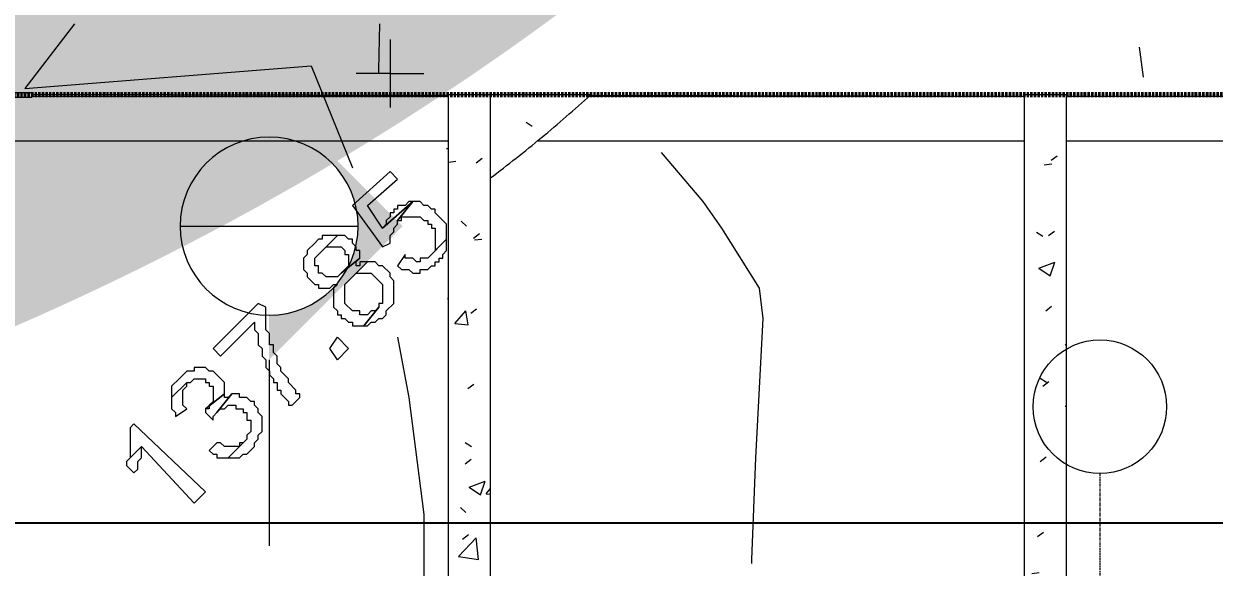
# Model space of a CAD drawing. Header units: millimetres. Extents: x -3370 to 37592, y -25802 to 13127.
# Drawn here: x 18116 to 23468, y 10686 to 13127 of the extents above; entities that cross this region are included whole.
import ezdxf

# ---------------------------------------------------------------- set-up
doc = ezdxf.new("R2010")
doc.units = ezdxf.units.MM
doc.linetypes.add('Boundary', pattern=[15.999999999999998, 9.999999999999998, -3, 0, -3])
doc.linetypes.add('Grid Line', pattern=[22.224999999999994, 12.7, -3.174999999999999, 3.174999999999999, -3.174999999999999])
for name, color, linetype, lineweight in [('2 Hoop survey', 8, 'Continuous', 9), ('A-ANNO-DIMS', 211, 'Continuous', 9), ('A-FLOR', 192, 'Continuous', 18), ('A-FLOR-HRAL', 11, 'Continuous', 9), ('A-FLOR-PATT', 8, 'Continuous', 18), ('A-WALL', 113, 'Continuous', 18), ('A-WALL-PATT', 111, 'Continuous', 18), ('C-PROP-LINE', 91, 'Boundary', 70), ('G-ANNO-SYMB', 111, 'Continuous', 9), ('S-GRID', 1, 'Continuous', 9), ('S-GRID-IDEN', 1, 'Continuous', 9), ('默认', 18, 'Continuous', 9)]:
    doc.layers.add(name, color=color, linetype=linetype, lineweight=lineweight)
doc.styles.add('Avenir_1', font='', dxfattribs={"width": 0.8, "height": 200})
doc.styles.get('Avenir_1').set_extended_font_data('Avenir')
doc.dimstyles.new('Choo_2mm_Diagonal_Tick', dxfattribs={"dimscale": 304.8, "dimtxt": 282.4994288325337, "dimasz": 0.6561679790026247, "dimexe": 0.4921259842519685, "dimexo": 0.0625, "dimgap": 0.1640419947506562, "dimtad": 1, "dimdsep": 46, "dimtxsty": 'Avenir_1', "dimblk1": 'OBLIQUE', "dimblk2": 'OBLIQUE', "dimsah": 1, "dimcen": 0.09, "dimdle": 0.4921259842519685, "dimazin": 3, "dimtfac": 1, "dimtdec": 4, "dimtix": 1, "dimtmove": 0, "dimatfit": 3, "dimtvp": 1, "dimtolj": 1})
pattern_1 = [(49.99999999999999, (0, 0), (728.73650110752, -63.75582262483607), [76.2, -838.2]), (355, (0, 0), (-140.9716152248045, 764.2276025857151), [60.96, -670.56]), (100.451, (60.728, -5.313), (587.770006663837, 700.4667512811675), [64.76, -712.36]), (46.184, (0, 203.2), (1084.316239662759, -168.1709612287867), [114.3, -1257.3]), (96.636, (90.36, 189.186), (949.6099128555585, 989.7098464133105), [97.14, -1068.54]), (351.1840000000001, (0, 203.2), (949.620552888774, 989.7011531044203), [91.44, -1005.84]), (21, (101.6, 152.4), (606.4578690252075, -409.0605652741465), [76.2, -838.2]), (326, (101.6, 152.4), (247.208340968463, 736.752917204011), [60.96, -670.56]), (71.45100000000001, (152.138, 118.312), (853.6682507774542, 327.6854711435369), [64.76, -712.36]), (37.50000000000001, (0, 0), (12.35469342532113, 338.2201185742302), [33.528, -628.904, 33.528, -647.192, -673.1]), (37.50000000000001, (0, 0), (12.35469342532113, 338.2201185742302), [-1343.152, 33.528, -639.572]), (7.499999999999999, (0, 0), (267.2788744354337, 400.7221270887442), [33.528, -354.584, 33.528, -613.664, -256.54]), (7.499999999999999, (0, 0), (267.2788744354337, 400.7221270887442), [-1035.304, 33.528, -223.012]), (327.5, (-226.568, 0), (542.363331518853, -22.91534459201296), [33.528, -220.472, 33.528, -758.952, -1051.56]), (327.5, (-226.568, 0), (542.363331518853, -22.91534459201296), [-1046.48, 33.528, -1018.032]), (317.5, (-328.168, 0), (592.5169587678777, 101.7071067647936), [33.528, -296.672, 33.528, -492.76, -746.76]), (317.5, (-328.168, 0), (592.5169587678777, 101.7071067647936), [-856.488, 33.528, -713.232])]

# ---------------------------------------------------------------- blocks, each defined once
blk = doc.blocks.new('栏杆扶手 - 栏杆扶手-1406236-Lower Ground Floor')
at = {"layer": 'A-FLOR-HRAL', "lineweight": 18}
for p, q in [((18152.82750488559, 12817.60853680071), (18034.03733084879, 12817.60853680071)), ((18034.037330849, 12797.60853680071), (18152.8275048858, 12797.60853680071)), ((18152.8275048858, 12797.60853680071), (18152.82750488559, 12817.60853680071))]:
    blk.add_line(p, q, dxfattribs=at)
blk = doc.blocks.new('2 Hoop survey-1260670-Lower Ground Floor')
at = {"layer": '默认', "color": 9}
for p, q in [((68192.94535147883, 23245.49369371412), (68192.94535147883, 22940.71038713309)), ((71579.4265357128, 23076.16963450244), (71562.49412979165, 23211.62888187178)), ((68192.94535147883, 23093.1020404236), (68040.55369818829, 23093.1020404236)), ((68192.94535147883, 23093.1020404236), (68345.33700476936, 23093.1020404236)), ((66582.85133739299, 22999.53416022784), (68454.06344638787, 22996.1626068783)), ((66582.85133739308, 22991.5076048966), (68454.06344638787, 22991.5076048966)), ((69088.46650812992, 22991.5076048966), (71044.06344638793, 22991.5076048966)), ((69092.36050679973, 22995.01252208477), (71044.06344638793, 22991.49594021164)), ((71234.06344638793, 22991.5076048966), (86021.91155145955, 22991.5076048966)), ((71234.06344638793, 22991.15359786929), (86021.91155145955, 22964.50882650881)), ((68454.06344638787, 22788.31873384255), (61623.17185406488, 22788.31873384255)), ((68454.06344638787, 22754.45392200023), (68446.9314402964, 22754.45392200023)), ((71044.06344638793, 22788.31873384255), (68853.09260902349, 22788.31873384255)), ((86021.91155145955, 22788.31873384255), (71234.06344638793, 22788.31873384255))]:
    blk.add_line(p, q, dxfattribs=at)
at = {"layer": '默认', "color": 9, "flags": 128}
for points in [[(66773.53534287313, 23316.28550249692), (66550.50197712536, 23025.37241673894), (67837.36482713428, 23126.96685226596), (68023.62129226714, 22669.79189239437)], [(68142.14813371534, 23093.10204042362), (68142.14813371534, 23110.03444634479), (68146.73149051871, 23316.28550249692)], [(69412.07857780304, 22737.52151607904), (69598.33504293593, 22517.40023910384), (69682.99707254178, 22398.87339765563), (69852.32113175349, 22127.95490291693), (69869.25353767465, 21992.49565554757), (69835.38872583231, 21365.99663646427), (69818.45631991114, 20908.82167659268), (69818.45631991114, 20891.88927067151)], [(68226.8101633212, 21907.83362594176), (68277.6073810847, 21636.91513120304), (68345.33700476938, 21112.01054764674), (68345.33700476938, 20587.10596409047), (68328.40459884821, 20062.20138053419), (68243.74256924236, 19554.22920289911), (68134.79250682035, 19087.30036394766)]]:
    blk.add_lwpolyline(points, dxfattribs=at)
at = {"layer": '默认', "color": 9}
for points in [[(68192.9453514788, 22652.85948647316), (68023.6212922671, 22500.46783318262), (68159.08053963647, 22314.21136804978), (68192.94535147882, 22331.14377397093), (68192.94535147882, 22365.00858581329), (68209.87775739998, 22381.94099173446), (68209.87775739998, 22398.87339765561), (68226.81016332112, 22415.80580357678), (68226.81016332112, 22432.73820949795), (68294.53978700585, 22517.40023910384), (68159.08053963649, 22398.87339765565), (68091.3509159518, 22500.46783318266), (68226.81016332119, 22618.99467463085)], [(68209.8777574, 22466.60302134031), (68192.94535147883, 22466.60302134031), (68192.94535147883, 22449.67061541916), (68176.01294555764, 22432.73820949797), (68176.01294555764, 22415.80580357682), (68159.08053963647, 22398.87339765561), (68294.53978700587, 22517.40023910387), (68277.60738108469, 22517.40023910387), (68260.67497516349, 22500.46783318264), (68226.81016332118, 22500.46783318264), (68226.81016332118, 22483.5354272615), (68209.8777574, 22483.5354272615)], [(68294.53978700587, 22517.40023910384), (68226.81016332119, 22432.73820949798), (68243.74256924234, 22432.73820949798), (68243.74256924234, 22449.67061541915), (68328.4045988482, 22449.67061541915), (68345.33700476935, 22432.73820949794), (68362.26941069054, 22432.73820949794), (68362.26941069054, 22415.8058035768), (68379.2018166117, 22415.8058035768), (68379.2018166117, 22398.87339765562), (68396.13422253286, 22398.87339765562), (68396.13422253286, 22297.27896212861), (68446.93144029635, 22348.07617989215), (68446.93144029635, 22415.8058035768), (68396.13422253286, 22466.6030213403), (68396.13422253286, 22483.53542726149), (68379.2018166117, 22483.53542726149), (68362.26941069055, 22500.46783318266), (68345.33700476936, 22500.46783318266), (68328.40459884818, 22517.40023910379)], [(67854.29723305542, 22331.14377397097), (67820.43242121309, 22297.27896212865), (67820.43242121309, 22280.34655620745), (67803.50001529192, 22263.41415028629), (67803.50001529192, 22212.61693252276), (67820.43242121307, 22195.68452660161), (67820.43242121307, 22178.75212068042), (67854.29723305542, 22144.88730883808), (67871.22963897658, 22144.88730883808), (67871.22963897658, 22127.95490291693), (67922.02685674009, 22127.95490291693), (67938.95926266127, 22144.88730883808), (67955.89166858244, 22144.88730883808), (67938.95926266129, 22127.95490291694), (67938.95926266129, 22043.29287331106), (67955.89166858245, 22026.3604673899), (67955.89166858245, 22009.42806146872), (67972.82407450359, 22009.42806146872), (67972.82407450359, 21992.49565554756), (67989.75648042477, 21992.49565554756), (68006.68888634592, 21975.56324962636), (68023.62129226711, 21975.56324962636), (68023.62129226711, 21958.63084370522), (68074.41851003062, 21958.63084370522), (68142.1481337153, 22043.29287331108), (68125.21572779414, 22026.36046738992), (68108.28332187296, 22026.36046738992), (68091.35091595177, 22009.4280614687), (68057.48610410944, 22009.4280614687), (68057.48610410944, 22026.3604673899), (68023.62129226711, 22026.3604673899), (67989.75648042477, 22060.22527923224), (67989.75648042477, 22144.88730883808), (68091.35091595179, 22246.48174436512), (68057.48610410944, 22246.48174436512), (68057.48610410944, 22229.54933844393), (68040.55369818828, 22229.54933844393), (68040.55369818828, 22246.4817443651), (68057.48610410944, 22263.41415028628), (67972.82407450359, 22195.68452660158), (67955.89166858245, 22178.75212068044), (67905.09445081893, 22178.75212068044), (67888.16204489776, 22195.68452660161), (67871.22963897658, 22195.68452660161), (67871.22963897658, 22229.54933844393), (67854.29723305542, 22229.54933844393), (67854.29723305542, 22263.41415028628), (67955.89166858245, 22365.0085858133), (67888.16204489776, 22365.0085858133), (67888.16204489776, 22348.07617989213), (67871.22963897658, 22348.07617989213)], [(67955.89166858242, 22365.00858581333), (67905.09445081891, 22314.21136804982), (67972.82407450357, 22314.21136804982), (67989.75648042477, 22297.27896212865), (67989.75648042477, 22280.34655620747), (68006.68888634592, 22280.34655620747), (68006.68888634592, 22229.54933844395), (67972.82407450357, 22195.68452660162), (68057.48610410941, 22263.41415028628), (68057.48610410941, 22297.27896212864), (68040.55369818826, 22297.27896212864), (68040.55369818826, 22314.2113680498), (68023.62129226708, 22331.14377397097), (68023.62129226708, 22348.07617989214), (68006.68888634592, 22348.07617989214), (67989.75648042475, 22365.00858581331)], [(68260.67497516354, 22280.34655620745), (68226.81016332118, 22229.54933844394), (68243.74256924236, 22212.61693252277), (68277.60738108469, 22212.61693252277), (68294.53978700587, 22195.6845266016), (68328.4045988482, 22195.6845266016), (68328.4045988482, 22212.61693252275), (68362.26941069054, 22212.61693252275), (68379.2018166117, 22229.54933844394), (68396.13422253286, 22229.54933844394), (68396.13422253286, 22246.48174436509), (68413.06662845403, 22246.48174436509), (68413.06662845403, 22263.41415028627), (68429.99903437521, 22263.41415028627), (68429.99903437521, 22280.34655620743), (68446.9314402964, 22297.27896212862), (68446.9314402964, 22348.07617989212), (68362.26941069055, 22263.41415028628), (68328.4045988482, 22263.41415028628), (68328.4045988482, 22246.48174436509), (68311.47219292703, 22246.48174436509), (68294.53978700585, 22263.41415028627), (68260.6749751635, 22263.41415028627)], [(68091.35091595179, 22246.48174436509), (68040.55369818826, 22195.68452660156), (68108.28332187296, 22195.68452660156), (68159.08053963649, 22144.88730883808), (68159.08053963649, 22060.22527923224), (68142.1481337153, 22060.22527923224), (68142.1481337153, 22043.29287331106), (68074.41851003062, 21958.63084370524), (68091.35091595179, 21958.63084370524), (68108.28332187296, 21975.56324962638), (68125.21572779413, 21975.56324962638), (68142.14813371528, 21992.49565554756), (68159.08053963647, 21992.49565554756), (68176.01294555765, 22009.42806146873), (68176.01294555765, 22026.3604673899), (68209.87775740001, 22060.22527923224), (68209.87775740001, 22161.81971475925), (68192.94535147883, 22178.75212068042), (68192.94535147883, 22195.6845266016), (68159.08053963649, 22229.54933844395), (68142.1481337153, 22229.54933844395), (68125.21572779414, 22246.4817443651)], [(67600.31114423789, 22060.22527923224), (67397.12227318386, 21857.0364081782), (67430.98708502622, 21823.17159633587), (67583.37873831674, 21975.56324962639), (67583.37873831674, 21941.69843778405), (67600.31114423789, 21924.7660318629), (67600.31114423789, 21873.96881409937), (67617.24355015907, 21857.0364081782), (67617.24355015907, 21823.17159633585), (67634.17595608023, 21806.23919041468), (67634.17595608023, 21772.37437857234), (67651.10836200143, 21755.44197265119), (67651.10836200143, 21738.50956673), (67668.04076792258, 21721.57716080885), (67668.04076792258, 21704.64475488767), (67684.97317384374, 21704.64475488767), (67684.97317384374, 21670.77994304533), (67701.90557976492, 21670.77994304533), (67701.90557976492, 21653.84753712415), (67735.77039160731, 21619.98272528184), (67735.77039160731, 21603.05031936065), (67752.70279752843, 21603.05031936065), (67786.56760937077, 21636.91513120301), (67786.56760937077, 21653.84753712415), (67769.6352034496, 21653.84753712415), (67769.6352034496, 21670.77994304533), (67735.77039160725, 21704.64475488767), (67735.77039160725, 21721.57716080884), (67701.90557976492, 21755.44197265117), (67701.90557976492, 21772.37437857234), (67684.97317384375, 21789.30678449353), (67684.97317384375, 21823.17159633585), (67668.04076792259, 21840.10400225704), (67668.04076792259, 21873.96881409937), (67651.1083620014, 21873.96881409937), (67651.1083620014, 21924.76603186288), (67634.17595608025, 21941.69843778406), (67634.17595608025, 22043.29287331106)], [(67955.89166858245, 21806.23919041472), (67922.02685674012, 21857.03640817822), (67955.89166858245, 21907.83362594173), (68006.68888634595, 21857.03640817822)], [(67244.73061989332, 21721.57716080885), (67210.86580805096, 21687.71234896653), (67210.86580805096, 21636.915131203), (67278.59543173565, 21704.6447548877), (67295.52783765682, 21704.6447548877), (67312.46024357801, 21721.57716080885), (67363.2574613415, 21721.57716080885), (67363.2574613415, 21704.64475488768), (67380.18986726267, 21704.64475488768), (67380.18986726267, 21687.7123489665), (67397.12227318384, 21687.7123489665), (67397.12227318384, 21619.98272528181), (67380.18986726268, 21603.05031936066), (67380.18986726268, 21586.11791343947), (67363.2574613415, 21586.11791343947), (67447.91949094736, 21653.84753712415), (67447.91949094736, 21704.64475488768), (67397.12227318384, 21755.44197265118), (67380.18986726267, 21755.44197265118), (67363.2574613415, 21772.37437857236), (67312.46024357798, 21772.37437857236), (67312.46024357798, 21755.44197265118), (67278.59543173565, 21755.44197265118)], [(67210.86580805096, 21636.915131203), (67210.86580805096, 21586.11791343947), (67227.79821397213, 21569.18550751833), (67227.79821397213, 21552.25310159713), (67278.59543173565, 21586.11791343948), (67261.66302581444, 21603.05031936064), (67261.66302581444, 21670.77994304534), (67278.59543173567, 21687.71234896651), (67278.59543173567, 21704.64475488768)], [(67363.25746134152, 21569.18550751835), (67397.12227318386, 21535.32069567601), (67397.12227318386, 21552.25310159715), (67414.05467910499, 21569.18550751832), (67481.7843027897, 21653.84753712419), (67464.85189686855, 21636.91513120303), (67447.91949094736, 21636.91513120303), (67447.91949094736, 21653.84753712417), (67363.2574613415, 21586.11791343948)], [(67481.7843027897, 21653.84753712414), (67414.05467910501, 21569.1855075183), (67430.98708502621, 21586.11791343944), (67447.91949094736, 21586.11791343944), (67464.85189686852, 21603.05031936061), (67498.71670871087, 21603.05031936061), (67498.71670871087, 21586.11791343944), (67532.58152055321, 21586.11791343944), (67532.58152055321, 21569.18550751829), (67549.51392647438, 21569.18550751829), (67549.51392647438, 21535.32069567595), (67566.44633239554, 21535.32069567595), (67566.44633239554, 21484.52347791244), (67549.51392647438, 21467.59107199128), (67549.51392647438, 21450.6586660701), (67464.85189686857, 21365.99663646422), (67515.64911463205, 21365.99663646422), (67532.58152055324, 21382.92904238543), (67549.51392647438, 21382.92904238543), (67583.37873831672, 21416.79385422778), (67583.37873831672, 21433.72626014892), (67600.3111442379, 21450.65866607011), (67600.3111442379, 21467.59107199126), (67617.24355015905, 21484.52347791245), (67617.24355015905, 21552.2531015971), (67600.31114423787, 21569.18550751829), (67600.31114423787, 21586.11791343944), (67583.3787383167, 21603.05031936061), (67583.3787383167, 21619.98272528178), (67566.44633239554, 21619.98272528178), (67549.51392647435, 21636.91513120296), (67515.64911463205, 21636.91513120296), (67515.64911463205, 21653.84753712412)], [(67041.54174883927, 21518.38828975483), (67024.60934291808, 21501.45588383365), (67024.60934291808, 21365.99663646427), (67075.40656068159, 21416.79385422779), (67312.46024357797, 21162.80776541023), (67363.25746134148, 21213.60498317375)], [(67024.60934291809, 21365.99663646429), (67007.67693699693, 21349.06423054312), (67007.67693699693, 21332.13182462192), (67041.54174883927, 21298.2670127796), (67058.47415476045, 21315.19941870077), (67058.47415476045, 21349.0642305431), (67075.40656068161, 21365.99663646429), (67075.40656068161, 21416.79385422778)], [(67414.05467910503, 21433.72626014895), (67380.18986726268, 21399.86144830662), (67397.12227318384, 21382.92904238545), (67414.05467910501, 21382.92904238545), (67414.05467910501, 21365.99663646427), (67464.85189686852, 21365.99663646427), (67532.58152055323, 21433.72626014897), (67515.64911463203, 21433.72626014897), (67515.64911463203, 21416.79385422778), (67447.91949094736, 21416.79385422778), (67430.9870850262, 21433.72626014897)]]:
    blk.add_lwpolyline(points, close=True, dxfattribs=at)
blk = doc.blocks.new('Family - ___-1140397-Lower Ground Floor')
at = {"layer": 'C-PROP-LINE'}
blk.add_line((37591.8877189522, 12807.60853680089), (-3370.233711690959, 12807.60853680089), dxfattribs=at)
blk = doc.blocks.new('轴网 - Annotation - Grid Head _Circle 6mm_-283740-Lower Ground Floor')
at = {"layer": 'S-GRID-IDEN'}
blk.add_circle((0, 0), 3.000000000000003, dxfattribs=at)
blk = doc.blocks.new('剖面 - Filled-602395-Lower Ground Floor')
at = {"layer": 'G-ANNO-SYMB'}
h = blk.add_hatch(color=256, dxfattribs=at)
edge = h.paths.add_edge_path()
edge.add_line((-11.99999999999998, -1.057487430955462e-15), (-6.010142077375545, 5.989857922624428))
edge.add_line((-6.010142077375545, 5.989857922624428), (-6.010142077375547, 3.99998714226265))
edge.add_arc((-6.000000000000009, 4.314472224941652e-15), 3.999999999999993, 90.14527471293741, 180.0000000000001)
edge.add_line((-10.00000000000001, -4.442212143579261e-16), (-11.99999999999998, -4.442212143579261e-16))
h = blk.add_hatch(color=256, dxfattribs=at)
edge = h.paths.add_edge_path()
edge.add_line((0, -4.442212143579261e-16), (-2.020284154751089, -4.442212143579261e-16))
edge.add_arc((-6.020284154751088, 3.701206008344115e-15), 3.999999999999998, 3.125332922008694e-13, 89.85472528706289)
edge.add_line((-6.010142077375547, 3.99998714226265), (-6.010142077375549, 6.010142077375541))
edge.add_line((-6.010142077375549, 6.010142077375541), (0, 0))
for centre, start, end in [((-6.000000000000005, 1.657135159211616e-15), 359.9999999999996, 179.9999999999996), ((-6.000000000000005, 1.952398093637372e-14), 179.9999999999999, 359.9999999999991)]:
    blk.add_arc(centre, 4.000000000000004, start, end, dxfattribs=at)
blk = doc.blocks.new('_Oblique')
at = {"color": 0, "linetype": 'ByBlock', "lineweight": -2}
blk.add_line((-0.5, -0.5), (0.5, 0.5), dxfattribs=at)

msp = doc.modelspace()

# ---------------------------------------------------------------- hatches: boundary and pattern name
at = {"layer": 'A-FLOR-PATT', "lineweight": 9}
h = msp.add_hatch(dxfattribs=at)
h.set_pattern_fill('FP_1', color=256, style=0, pattern_type=2)
h.set_pattern_definition(pattern_1)
h.paths.add_polyline_path([(20214.03961388057, 12434.94990563396), (20329.76495372584, 12524.15883514578), (20443.40139122507, 12616.01365582881), (20554.85565491558, 12710.50419131172), (20664.03961386383, 12807.6085368009), (20214.03961388057, 12807.6085368009), (20214.03961388057, 12479.22344214358)])
at = {"layer": 'A-WALL-PATT', "lineweight": 9}
h = msp.add_hatch(dxfattribs=at)
h.set_pattern_fill('FP_1', color=256, style=0, pattern_type=2)
h.set_pattern_definition(pattern_1)
h.paths.add_polyline_path([(20214.03961388057, 8708.363593811922), (20214.03961388057, 12807.6085368009), (20024.03961388057, 12807.6085368009), (20024.03961388057, 8708.363593811922)])
h = msp.add_hatch(dxfattribs=at)
h.set_pattern_fill('FP_1', color=256, style=0, pattern_type=2)
h.set_pattern_definition(pattern_1)
h.paths.add_polyline_path([(22614.03961388061, 8898.36359381192), (22804.03961388062, 8898.363593811922), (22804.03961388062, 12807.6085368009), (22614.03961388061, 12807.6085368009)])

# ---------------------------------------------------------------- linework, layer by layer
at = {"layer": 'A-FLOR'}
msp.add_line((20664.03961386381, 12807.60853680089), (20214.03961388057, 12807.60853680089), dxfattribs=at)
msp.add_open_spline([(20214.03961388057, 12434.94990563394), (20291.87013585483, 12493.54004998507), (20444.85706070075, 12614.25424854362), (20592.02130764388, 12742.00607624291), (20664.03961386381, 12807.60853680089)], degree=3, dxfattribs=at)
at = {"layer": 'A-WALL'}
for p, q in [((20214.03961388054, 12807.60853680089), (20024.03961388054, 12807.60853680089)), ((20024.03961388054, 12807.60853680089), (20024.03961388054, 8898.363593811911)), ((20214.03961388057, 5458.363593811982), (20214.03961388054, 12807.60853680089)), ((22804.0396138806, 12807.60853680089), (22614.0396138806, 12807.60853680089)), ((22614.0396138806, 12807.60853680089), (22614.03961388059, 8708.363593811911)), ((22804.03961388059, 8898.363593811911), (22804.0396138806, 12807.60853680089))]:
    msp.add_line(p, q, dxfattribs=at)
at = {"layer": 'G-ANNO-SYMB'}
for p, q in [((18819.21343518772, 12218.31910392825), (19619.21343518771, 12218.31910392825)), ((19219.21343518773, 11618.31910392825), (19219.21343518773, 10781.47867612505))]:
    msp.add_line(p, q, dxfattribs=at)
at = {"layer": 'S-GRID', "linetype": 'Grid Line'}
msp.add_line((22954.0396138806, 11106.92293703575), (22954.03961388058, 163.6936742762204), dxfattribs=at)

# ---------------------------------------------------------------- block references
at = {"layer": '2 Hoop survey', "color": 9}
msp.add_blockref('2 Hoop survey-1260670-Lower Ground Floor', (-48430.02383250731, -10188.93677013573), dxfattribs=at)
at = {"layer": 'A-FLOR-HRAL'}
msp.add_blockref('栏杆扶手 - 栏杆扶手-1406236-Lower Ground Floor', (0, 0), dxfattribs=at)
at = {"layer": 'C-PROP-LINE'}
msp.add_blockref('Family - ___-1140397-Lower Ground Floor', (0, 0), dxfattribs=at)
at = {"layer": 'G-ANNO-SYMB', "xscale": 99.99999999999993, "yscale": 99.99999999999993, "zscale": 99.99999999999993, "rotation": 269.9999999999996}
msp.add_blockref('剖面 - Filled-602395-Lower Ground Floor', (19219.21343518771, 11618.31910392825), dxfattribs=at)
at = {"layer": 'S-GRID-IDEN', "xscale": 99.99999999999993, "yscale": 99.99999999999993, "zscale": 99.99999999999993, "rotation": 180}
msp.add_blockref('轴网 - Annotation - Grid Head _Circle 6mm_-283740-Lower Ground Floor', (22954.03961388058, 11406.92293703574), dxfattribs=at)

# ---------------------------------------------------------------- dimensions: what is measured, and where the dimension line sits
at = {"layer": 'A-ANNO-DIMS'}
msp.add_linear_dim(base=(32123.57784142559, 10885.69177597064), p1=(8584.03961388059, 10585.69177597064), p2=(32123.57784142559, 10585.69177597064), dimstyle='Choo_2mm_Diagonal_Tick', override={"dimfxl": 23539.538227545}, dxfattribs=at).render()

doc.saveas('drawing.dxf')
